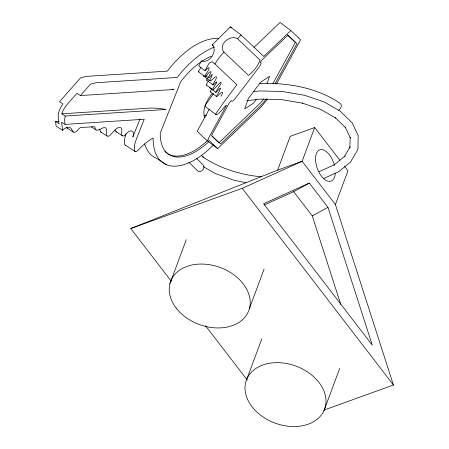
<?xml version="1.0" encoding="UTF-8"?>
<svg xmlns="http://www.w3.org/2000/svg" width="449" height="449" viewBox="0 0 449 449"><rect width="100%" height="100%" fill="white"/><g stroke="black" fill="none" stroke-linecap="round" stroke-linejoin="round"><path stroke-width="0.67" d="M349.951 147.126L349.833 148.035L350.198 137.068L350.355 137.961L345.202 127.011L345.595 127.757L335.212 117.554L335.745 118.042L320.754 109.388L302.256 103.09L302.592 103.191L281.63 99.633L259.814 99.122L246.838 100.699M61.85 113.816L148.866 108.158A58.168 17.556 21.7 0 1 166.012 109.477L65.318 116.033L61.85 113.816L62.007 113.277A13.504 6.903 -57.5 0 1 67.047 104.561L76.953 93.347L80.427 95.564L173.988 89.474A58.168 17.556 21.7 0 0 172.018 89.143M65.318 116.033L65.105 116.774A13.504 6.903 -57.5 0 0 64.707 121.382L65.071 124.401L144.258 119.249L136.339 139.168A19.857 10.147 -57.5 0 0 134.492 150.426A3.996 2.043 -57.5 0 0 138.14 150.191A44.479 22.736 -57.5 0 1 153.165 138.073A68.428 34.977 -57.5 0 0 213.354 145.066M267.032 83.542L269.568 76.285L260.824 82.055L248.387 98.382L244.699 108.939L253.444 103.169L256.345 99.358M169.93 283.633L186.273 239.682M171.35 281.315L130.766 228.53L277.622 170.132L290.183 136.361L314.698 127.516L339.865 160.248M314.698 127.516L302.138 161.286L242.213 188.333L130.766 228.53M249.492 308.362L264.13 269.007M247.068 378.49L261.834 338.776M324.195 409.999L393.436 385.023L335.409 204.559L347.969 170.788L344.557 166.349M323.965 410.7A41.718 30.358 20.4 0 0 277.33 362.64A41.718 30.358 20.4 0 0 255.251 410.442A41.718 30.358 20.4 0 0 323.965 410.7L339.702 368.382M140.021 118.963L132.865 136.951A7.756 3.962 -57.5 0 0 132.433 131.361A7.756 3.962 -57.5 0 0 127.387 132.55L125.636 134.532A3.934 2.009 -57.5 0 1 122.459 135.8L116.016 131.686A6.595 3.373 -57.5 0 1 115.146 129.941M209.111 109.449L197.206 131.299L206.938 140.509L217.653 148.597L258.259 109.792A19.212 3.738 -52.9 0 0 267.413 99.083M272.964 83.52L295.341 42.453L287.343 34.882M275.243 83.503L296.952 43.665L287.949 35.151L262.317 59.644L260.24 62.366L260.97 63.056A5.13 0.999 -52.9 0 1 258.596 67.833L235.703 97.882A5.13 0.999 -52.9 0 1 231.864 101.272L231.134 100.582L229.063 103.304L211.535 135.469L220.532 143.989L260.588 105.678A13.84 2.694 -52.9 0 0 266.291 98.847M276.477 83.952L300.561 39.748L290.829 30.538L280.12 22.45L254.039 47.37M221.054 96.288L221.677 95.166A8.104 1.577 -52.9 0 0 218.253 95.362A3.328 0.645 -52.9 0 1 216.564 96.591L210.289 91.849M349.99 146.907L344.467 156.617L345.051 155.999L333.994 164.979M80.427 95.564L90.552 84.098L96.209 82.723L177.276 77.453A68.428 34.977 -57.5 0 1 214.504 47.078M198.587 71.857L204.862 76.594A3.44 0.668 -52.9 0 1 206.231 73.698A6.982 1.358 -52.9 0 0 209.099 67.979A6.982 1.358 -52.9 0 0 205.311 70.572L205.03 70.74L198.649 65.896L201.5 60.806C209.251 64.201 218.085 50.978 212.282 44.782L230.376 26.884L241.085 34.971L263.748 56.422L290.829 30.538M237.605 38.799L260.022 60.02C258.169 65.924 253.55 71.195 248.864 75.236L248.415 75.258L223.989 52.14C217.574 44.906 230.326 34.062 237.605 38.799L241.085 34.971M338.714 110.286C340.679 108.922 342.593 105.189 340.224 103.422C316.764 87.381 287.68 82.695 259.758 83.357M264.427 204.851L293.657 191.661L309.35 183.085L327.972 207.315L372.266 345.073L263.602 203.734L309.35 183.085M340.74 304.4L312.279 215.885L327.972 207.315M319.065 171.675L334.662 164.654M323.342 178.68L338.568 171.787L350.461 162.128L357.449 150.247L357.954 148.512L358.19 135.547L352.151 122.813L340.37 111.268L324.369 102.035L304.613 95.306L282.326 91.478L259.488 90.945L253.258 91.703M277.622 170.132L302.138 161.286L335.409 204.559M122.459 135.8A6.595 3.373 -57.5 0 1 121.595 134.055L121.853 130.839A7.285 3.721 -57.5 0 0 119.591 127.404A8.076 4.125 -57.5 0 0 114.428 130.53L110.577 134.767A4.563 2.329 -57.5 0 1 106.525 135.031A19.717 10.08 -57.5 0 1 106.402 130.552A5.96 3.048 -57.5 0 0 104.69 127.578A8.419 4.305 -57.5 0 0 102.052 128.352A21.176 10.821 -57.5 0 1 97.523 130.126A6.174 3.154 -57.5 0 1 95.109 128.066A4.069 2.077 -57.5 0 0 93.487 126.719L80.921 127.533A3.227 1.65 -57.5 0 0 78.564 129.256A5.691 2.907 -57.5 0 1 72.738 131.31A44.299 22.646 -57.5 0 0 70.83 128.19A10.484 5.36 -57.5 0 0 62.574 130.294L56.125 126.18L55.564 121.505L59.06 121.275M261.582 176.822C240.832 174.914 220.223 168.701 202.881 156.92L203.476 157.318L201.494 155.343M245.985 182.659L234.288 180.341L214.656 173.263L203.453 166.702M166.54 164.716L156.628 158.385A68.428 34.977 -57.5 0 1 144.696 143.882M125.265 145.156L135.177 151.481M100.593 131.871L107.036 135.985M91.383 126.944L96.075 129.935M65.071 124.401L61.597 122.184L62.574 130.294M66.862 127.898L73.305 132.006M55.564 121.505L59.038 123.716L58.263 117.268A13.504 6.903 -57.5 0 1 62.276 104.954L63 103.972L59.532 101.76L80.64 77.772L86.292 76.397L167.359 71.122A68.428 34.977 -57.5 0 1 218.904 38.614M217.653 148.597L207.921 139.386L226.436 105.403A4.961 0.965 -52.9 0 0 223.204 108.411A10.372 2.021 -52.9 0 1 215.817 114.338A3.227 0.629 -52.9 0 1 217.249 111.565A39.248 7.639 -52.9 0 0 223.512 102.636L236.853 84.721L214.959 63.999L212.001 61.766L209.627 62.838A7.829 6.28 52.5 0 0 208.415 64.415L205.03 70.74M205.844 75.814L208.459 77.789M203.7 76.077L209.975 80.814M206.68 80.147L212.955 84.883A2.89 0.561 -52.9 0 0 214.538 83.694A4.423 0.859 -52.9 0 1 216.407 81.959A2.952 0.572 -52.9 0 1 215.621 84.345A7.728 1.504 -52.9 0 0 212.865 88.981A3.749 0.73 -52.9 0 0 214.263 88.868A33.888 6.595 -52.9 0 0 218.416 84.395A5.113 0.993 -52.9 0 1 221.11 82.392A5.113 0.993 -52.9 0 1 219.774 85.68A43.643 8.497 -52.9 0 0 216.115 91.523A1.588 0.309 -52.9 0 0 216.508 91.893A30.409 5.921 -52.9 0 0 218.994 89.216A2.834 0.55 -52.9 0 1 220.425 88.565A12.364 2.408 -52.9 0 1 217.378 94.531A3.328 0.645 -52.9 0 0 216.564 96.591M206.506 85.125L212.781 89.862M209.56 87.594L215.834 92.331M205.249 106.508L215.963 114.596M230.376 26.884L231.381 27.838M212.282 44.782L213.292 45.736M211.928 136.148L218.927 142.776L258.983 104.46A13.84 2.694 -52.9 0 0 263.754 98.881M196.348 158.177L203.105 164.901C206.012 167.808 201.203 173.185 197.846 171.131L188.765 162.089M293.657 191.661L312.279 215.885M242.213 188.333L393.436 385.023M205.524 325.766L247.388 380.219M200.899 67.591A6.982 1.358 -52.9 0 1 199.951 68.961A3.44 0.668 -52.9 0 0 199.053 71.756M204.862 76.594A3.44 0.668 -52.9 0 0 207.202 74.618A4.973 0.971 -52.9 0 1 209.638 72.093A6.606 1.285 -52.9 0 1 209.324 75.679A3.519 0.685 -52.9 0 0 208.594 77.862A3.519 0.685 -52.9 0 0 210.963 75.69A1.757 0.342 -52.9 0 1 212.231 74.753A6.971 1.358 -52.9 0 1 211.047 77.537A6.965 1.353 -52.9 0 0 212.703 79.103A9.143 1.779 -52.9 0 1 216.401 77.076A9.143 1.779 -52.9 0 1 213.758 82.958A2.89 0.561 -52.9 0 0 212.955 84.883M205.502 106.621A10.372 2.021 -52.9 0 1 205.103 106.245A3.227 0.629 -52.9 0 1 206.534 103.472A39.248 7.639 -52.9 0 0 212.798 94.543A8.104 1.577 -52.9 0 0 213.488 93.577M214.959 63.999A12.572 2.447 -52.9 0 1 223.989 52.14M210.626 91.82A3.328 0.645 -52.9 0 1 211.103 89.794A12.364 2.408 -52.9 0 0 211.833 88.621M209.924 87.437A1.588 0.309 -52.9 0 1 209.576 87.319M206.764 85.102A3.749 0.73 -52.9 0 1 206.585 84.244A7.728 1.504 -52.9 0 1 208.465 80.882M206.804 80.175A2.89 0.561 -52.9 0 1 207.477 78.216M204.25 76.083A6.965 1.353 -52.9 0 1 203.61 75.477M208.673 141.783A58.168 29.729 -57.5 0 1 160.237 133.185L180.734 81.656A58.168 29.729 -57.5 0 1 211.204 56.288M206.551 115.118A19.161 9.794 -57.5 0 1 203.986 115.825M125.888 145.263A3.996 2.043 -57.5 0 1 124.575 144.095A19.857 10.147 -57.5 0 1 126.023 133.869M116.903 131.888A3.934 2.009 -57.5 0 1 116.016 131.686M101.199 132.141A4.563 2.329 -57.5 0 1 100.082 130.917A19.717 10.08 -57.5 0 1 99.869 129.172M67.704 128.173A5.691 2.907 -57.5 0 1 66.295 127.196M207.696 140.357A58.168 29.729 -57.5 0 1 170.12 154.883M169.526 154.624A58.168 29.729 -57.5 0 1 164.744 151.262M204.946 117.509A19.161 9.794 -57.5 0 1 212.416 93.336M335.285 173.202A16.624 8.643 70.2 0 1 321.254 175.896A16.624 8.643 70.2 0 1 318.42 150.606A16.624 8.643 70.2 0 1 334.393 165.21M176.193 308.087A41.712 30.358 20.4 0 0 246.164 315.568A41.712 30.358 20.4 0 0 206.776 264.338A41.712 30.358 20.4 0 0 176.193 308.087"/></g></svg>
